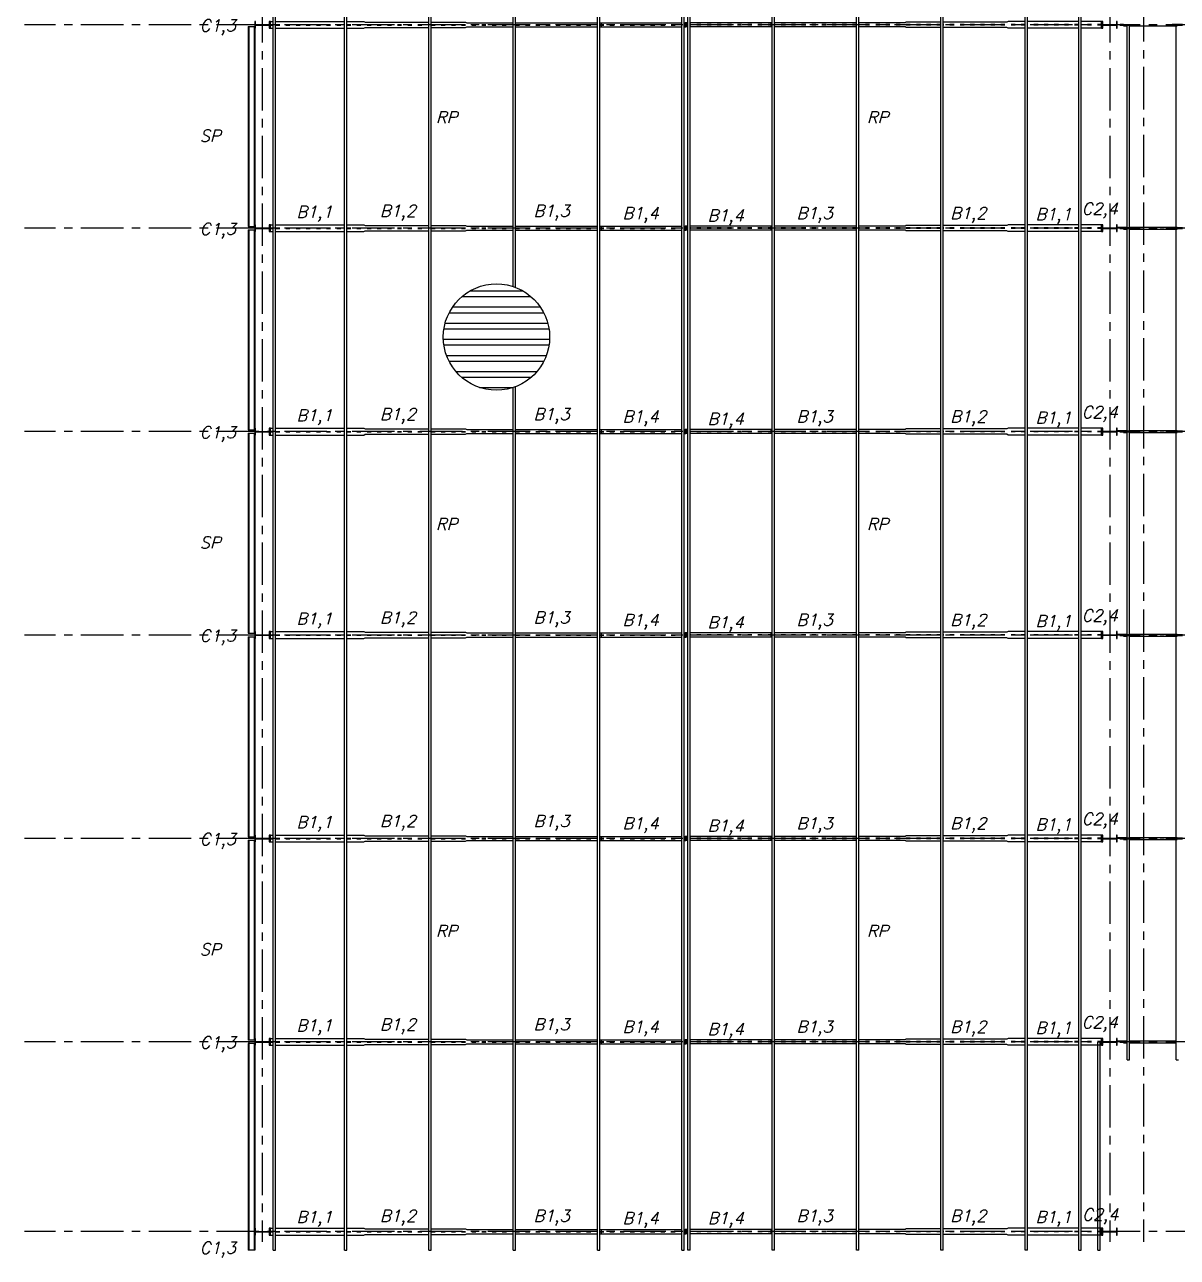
# Model space of a CAD drawing. Header units: inches. Extents: x -15 to 1885144, y -42615 to 866270.
# Drawn here: x 1628025 to 1662029, y 322057 to 358420 of the extents above; entities that cross this region are included whole.
import ezdxf

# ---------------------------------------------------------------- set-up
doc = ezdxf.new("R2010")
doc.units = ezdxf.units.IN
doc.header["$LTSCALE"] = 100
doc.header["$MEASUREMENT"] = 0
for name, pattern in [('CENTER', [2, 1.25, -0.25, 0.25, -0.25]), ('dash line', [30, 12, -18]), ('PHANTOM2', [1.25, 0.625, -0.125, 0.125, -0.125, 0.125, -0.125])]:
    doc.linetypes.add(name, pattern=pattern)
for name, color, linetype in [('axis', 8, 'PHANTOM2'), ('columns', 2, 'Continuous'), ('layout', 7, 'Continuous'), ('purlins', 4, 'Continuous'), ('text', 3, 'Continuous')]:
    doc.layers.add(name, color=color, linetype=linetype)
doc.styles.add('TEXT-3', font='ITALICT.shx', dxfattribs={"height": 350})
pattern_1 = [(315, (-84388.44606, 852140.54364), (0.088388347648, 0.088388347648), [])]
pattern_2 = [(315, (1563145.93208, 1174955.23889), (0.088388347648, 0.088388347648), [])]

# ---------------------------------------------------------------- blocks, each defined once
blk = doc.blocks.new('*U1090')
at = {"layer": 'columns', "ltscale": 0.01}
for p, q in [((-12720, 100), (-12720, -100)), ((-12700, 100), (-12720, 100)), ((-12700, -100), (-12700, 100)), ((-12700, 7.5), (-12300, 7.5)), ((-12500, -7.5), (-12500, 7.5)), ((-12300, 100), (-12300, -100)), ((-12280, 100), (-12300, 100)), ((-12280, -100), (-12280, 100)), ((12280, 100), (12280, -100)), ((12300, 100), (12280, 100)), ((12300, -100), (12300, 100)), ((12300, 7.5), (12700, 7.5)), ((12500, -7.5), (12500, 7.5)), ((12700, 100), (12700, -100)), ((12720, 100), (12700, 100)), ((12720, -100), (12720, 100)), ((-12720, -100), (-12700, -100)), ((-12700, -7.5), (-12300, -7.5)), ((-12300, -100), (-12280, -100)), ((12280, -100), (12300, -100)), ((12300, -7.5), (12700, -7.5)), ((12700, -100), (12720, -100))]:
    blk.add_line(p, q, dxfattribs=at)
blk = doc.blocks.new('*U1091')
at = {"layer": 'columns', "color": 0, "linetype": 'ByBlock', "lineweight": -2, "transparency": 16777216}
for p in [(0, -30000), (0, -36000), (0, -42000), (0, -48000), (0, -54000), (0, -60000)]:
    blk.add_blockref('*U1090', p, dxfattribs=at)
blk = doc.blocks.new('*U1115')
at = {"layer": 'layout', "ltscale": 0.01}
for p, q in [((150, 10), (-150, 10)), ((-150, 10), (-150, -10)), ((150, -10), (150, 10)), ((-150, -10), (150, -10))]:
    blk.add_line(p, q, dxfattribs=at)
blk = doc.blocks.new('*U1116')
at = {"layer": 'layout', "color": 0, "linetype": 'ByBlock', "lineweight": -2, "transparency": 16777216}
for p in [(0, 0), (2000, 0), (4000, 0), (6000, 0), (8000, 0), (10000, 0), (12000, 0), (14000, 0), (16000, 0), (18000, 0)]:
    blk.add_blockref('*U1115', p, dxfattribs=at)
blk = doc.blocks.new('*U1119')
at = {"layer": 'layout', "ltscale": 0.01}
for p, q in [((150, 10), (-150, 10)), ((-150, 10), (-150, -10)), ((150, -10), (150, 10)), ((-150, -10), (150, -10))]:
    blk.add_line(p, q, dxfattribs=at)
blk = doc.blocks.new('*U1120')
at = {"layer": 'layout', "color": 0, "linetype": 'ByBlock', "lineweight": -2, "transparency": 16777216}
for p in [(0, 0), (2000, 0), (4000, 0), (6000, 0), (8000, 0), (10000, 0), (12000, 0), (14000, 0), (16000, 0), (18000, 0)]:
    blk.add_blockref('*U1119', p, dxfattribs=at)
blk = doc.blocks.new('*U1123')
at = {"layer": 'layout', "ltscale": 0.01}
for p, q in [((150, 10), (-150, 10)), ((-150, 10), (-150, -10)), ((150, -10), (150, 10)), ((-150, -10), (150, -10))]:
    blk.add_line(p, q, dxfattribs=at)
blk = doc.blocks.new('*U1124')
at = {"layer": 'layout', "color": 0, "linetype": 'ByBlock', "lineweight": -2, "transparency": 16777216}
for p in [(0, 0), (2000, 0), (4000, 0), (6000, 0), (8000, 0), (10000, 0), (12000, 0), (14000, 0), (16000, 0), (18000, 0)]:
    blk.add_blockref('*U1123', p, dxfattribs=at)
blk = doc.blocks.new('*U1127')
at = {"layer": 'layout', "ltscale": 0.01}
for p, q in [((150, 10), (-150, 10)), ((-150, 10), (-150, -10)), ((150, -10), (150, 10)), ((-150, -10), (150, -10))]:
    blk.add_line(p, q, dxfattribs=at)
blk = doc.blocks.new('*U1128')
at = {"layer": 'layout', "color": 0, "linetype": 'ByBlock', "lineweight": -2, "transparency": 16777216}
for p in [(0, 0), (2000, 0), (4000, 0), (6000, 0), (8000, 0), (10000, 0), (12000, 0), (14000, 0), (16000, 0), (18000, 0)]:
    blk.add_blockref('*U1127', p, dxfattribs=at)
blk = doc.blocks.new('*U1131')
at = {"layer": 'layout', "ltscale": 0.01}
for p, q in [((150, 10), (-150, 10)), ((-150, 10), (-150, -10)), ((150, -10), (150, 10)), ((-150, -10), (150, -10))]:
    blk.add_line(p, q, dxfattribs=at)
blk = doc.blocks.new('*U1132')
at = {"layer": 'layout', "color": 0, "linetype": 'ByBlock', "lineweight": -2, "transparency": 16777216}
for p in [(0, 0), (2000, 0), (4000, 0), (6000, 0), (8000, 0), (10000, 0), (12000, 0), (14000, 0), (16000, 0), (18000, 0)]:
    blk.add_blockref('*U1131', p, dxfattribs=at)
blk = doc.blocks.new('*U1159')
at = {"layer": 'purlins', "ltscale": 0.01}
blk.add_line((-35, 0), (35, 0), dxfattribs=at)
blk = doc.blocks.new('*U1160')
at = {"layer": 'purlins', "color": 0, "linetype": 'ByBlock', "lineweight": -2, "transparency": 16777216}
for p in [(0, 0), (2000, 0), (4000, 0), (6000, 0), (8000, 0), (10000, 0), (12000, 0), (14000, 0), (16000, 0)]:
    blk.add_blockref('*U1159', p, dxfattribs=at)
blk = doc.blocks.new('*U1164')
at = {"layer": 'layout', "ltscale": 0.1}
h = blk.add_hatch(color=256, dxfattribs=at)
h.dxf.hatch_style = 1
h.paths.add_polyline_path([(-12280, 60), (-12280, 40), (-12260, 40), (-12260, 60)])
h.paths.add_polyline_path([(-12260, -60), (-12260, -40), (-12280, -40), (-12280, -60)])
h = blk.add_hatch(dxfattribs=at)
h.set_pattern_fill('ANSI31', color=256, angle=-90)
h.set_pattern_definition(pattern_1)
h.paths.add_polyline_path([(0, 45), (-20, 45), (-20, 25), (0, 25)])
h.paths.add_polyline_path([(0, -25), (-20, -25), (-20, -45), (0, -45)])
h = blk.add_hatch(dxfattribs=at)
h.set_pattern_fill('ANSI31', color=256, angle=-90)
h.set_pattern_definition(pattern_1)
h.paths.add_polyline_path([(0, 25), (20, 25), (20, 45), (0, 45)])
h.paths.add_polyline_path([(0, -45), (20, -45), (20, -25), (0, -25)])
h = blk.add_hatch(color=256, dxfattribs=at)
h.dxf.hatch_style = 1
h.paths.add_polyline_path([(12260, 60), (12260, 40), (12280, 40), (12280, 60)])
h.paths.add_polyline_path([(12280, -60), (12280, -40), (12260, -40), (12260, -60)])
for p, q in [((-12280, 100), (-12174, 100)), ((-12260, 100), (-12280, 100)), ((-12280, 100), (-12280, -100)), ((-12260, 60), (-12280, 60)), ((-12260, 40), (-12280, 40)), ((-12260, -100), (-12260, 100)), ((-12104, 100), (-10078, 100)), ((-10008, 100), (-9500, 100)), ((-9500, 100), (-9465, 80)), ((-9465, 80), (-7589, 80)), ((-7520, 80), (-6500, 80)), ((-6500, 80), (-6465, 60)), ((-6465, 60), (-5101, 60)), ((-5031, 60), (-2612, 60)), ((-2542, 60), (-124, 60)), ((-2500, 60), (-2500, -60)), ((-54, 60), (0, 60)), ((-20, 60), (-20, -60)), ((0, 60), (-20, 60)), ((-20, 45), (0, 45)), ((-20, 25), (0, 25)), ((0, 60), (0, -60)), ((54, 60), (0, 60)), ((0, -60), (0, 60)), ((0, 60), (20, 60)), ((0, -60), (0, 60)), ((20, 45), (0, 45)), ((20, 25), (0, 25)), ((20, 60), (20, -60)), ((2542, 60), (124, 60)), ((2500, 60), (2500, -60)), ((5031, 60), (2612, 60)), ((6465, 60), (5101, 60)), ((6500, 80), (6465, 60)), ((7518, 80), (6500, 80)), ((9465, 80), (7587, 80)), ((9500, 100), (9465, 80)), ((10008, 100), (9500, 100)), ((11585, 100), (10078, 100)), ((12280, 100), (11655, 100)), ((12260, -100), (12260, 100)), ((12260, 100), (12280, 100)), ((12260, 60), (12280, 60)), ((12260, 40), (12280, 40)), ((12280, 100), (12280, -100)), ((-12260, -40), (-12280, -40)), ((-12260, -60), (-12280, -60)), ((-12280, -100), (-12174, -100)), ((-12260, -100), (-12280, -100)), ((-12104, -100), (-10078, -100)), ((-10008, -100), (-9500, -100)), ((-9500, -100), (-9465, -80)), ((-9465, -80), (-7589, -80)), ((-7520, -80), (-6500, -80)), ((-6500, -80), (-6465, -60)), ((-6465, -60), (-5101, -60)), ((-5031, -60), (-2612, -60)), ((-2542, -60), (-124, -60)), ((-54, -60), (0, -60)), ((-20, -25), (0, -25)), ((-20, -45), (0, -45)), ((-20, -60), (0, -60)), ((20, -25), (0, -25)), ((20, -45), (0, -45)), ((54, -60), (0, -60)), ((20, -60), (0, -60)), ((2542, -60), (124, -60)), ((5031, -60), (2612, -60)), ((6465, -60), (5101, -60)), ((6500, -80), (6465, -60)), ((7518, -80), (6500, -80)), ((9465, -80), (7587, -80)), ((9500, -100), (9465, -80)), ((10008, -100), (9500, -100)), ((11585, -100), (10078, -100)), ((12280, -100), (11655, -100)), ((12260, -40), (12280, -40)), ((12260, -60), (12280, -60)), ((12260, -100), (12280, -100))]:
    blk.add_line(p, q, dxfattribs=at)
at = {"layer": 'layout', "linetype": 'dash line', "ltscale": 0.1}
for p, q in [((-12260, 7), (-12174, 7)), ((-12104, 7), (-10078, 7)), ((-10008, 7), (-7589, 7)), ((-7520, 7), (-5101, 7)), ((-5031, 7), (-2612, 7)), ((-2542, 7), (-124, 7)), ((-54, 7), (0, 7)), ((54, 7), (0, 7)), ((2542, 7), (124, 7)), ((5031, 7), (2612, 7)), ((7518, 7), (5101, 7)), ((10008, 7), (7587, 7)), ((11585, 7), (10078, 7)), ((12260, 7), (11655, 7)), ((-12260, -8), (-12174, -8)), ((-12104, -8), (-10078, -8)), ((-10008, -8), (-7589, -8)), ((-7520, -8), (-5101, -8)), ((-5031, -8), (-2612, -8)), ((-2542, -8), (-124, -8)), ((-54, -8), (0, -8)), ((54, -8), (0, -8)), ((2542, -8), (124, -8)), ((5031, -8), (2612, -8)), ((7518, -8), (5101, -8)), ((10008, -8), (7587, -8)), ((11585, -8), (10078, -8)), ((12260, -8), (11655, -8))]:
    blk.add_line(p, q, dxfattribs=at)
blk = doc.blocks.new('*U1165')
at = {"layer": 'layout', "color": 0, "linetype": 'ByBlock', "lineweight": -2, "transparency": 16777216}
for p in [(0, -30000), (0, -36000), (0, -42000), (0, -48000), (0, -54000), (0, -60000)]:
    blk.add_blockref('*U1164', p, dxfattribs=at)
blk = doc.blocks.new('*U1174')
at = {"layer": 'text', "linetype": 'Continuous', "style": 'TEXT-3'}
for s, p in [('C2,4', (12392, 156)), ('C1,3', (-13625, -440))]:
    blk.add_text(s, height=350, dxfattribs=at).set_placement(p)
blk = doc.blocks.new('*U1175')
at = {"layer": 'text', "color": 0, "linetype": 'ByBlock', "lineweight": -2, "transparency": 16777216}
for p in [(0, 30000), (0, 24000), (0, 18000), (0, 12000), (0, 6000), (0, 0)]:
    blk.add_blockref('*U1174', p, dxfattribs=at)
blk = doc.blocks.new('*U1176')
at = {"layer": 'text', "linetype": 'Continuous', "style": 'TEXT-3'}
for s, p in [('B1,1', (-5428, -140)), ('B1,2', (-2963, -109)), ('B1,3', (1570, -107)), ('B1,4', (4194, -177))]:
    blk.add_text(s, height=350, dxfattribs=at).set_placement(p)
blk = doc.blocks.new('*U1177')
at = {"layer": 'text', "color": 0, "linetype": 'ByBlock', "lineweight": -2, "transparency": 16777216}
for p in [(0, 24000), (0, 18000), (0, 12000), (0, 6000), (0, 0)]:
    blk.add_blockref('*U1176', p, dxfattribs=at)
blk = doc.blocks.new('*U1180')
at = {"layer": 'text', "linetype": 'Continuous', "style": 'TEXT-3'}
for s, p in [('B1,4', (-5428, -177)), ('B1,3', (-2803, -107)), ('B1,2', (1730, -109)), ('B1,1', (4244, -140))]:
    blk.add_text(s, height=350, dxfattribs=at).set_placement(p)
blk = doc.blocks.new('*U1181')
at = {"layer": 'text', "color": 0, "linetype": 'ByBlock', "lineweight": -2, "transparency": 16777216}
for p in [(0, 24000), (0, 18000), (0, 12000), (0, 6000), (0, 0)]:
    blk.add_blockref('*U1180', p, dxfattribs=at)
blk = doc.blocks.new('*U1182')
at = {"layer": 'text', "linetype": 'Continuous', "style": 'TEXT-3'}
for p in [(-25495, -175), (-12779, -175), (651, -175), (24728, -175)]:
    blk.add_text('RP', height=350, dxfattribs=at).set_placement(p)
blk = doc.blocks.new('*U1183')
at = {"layer": 'text', "color": 0, "linetype": 'ByBlock', "lineweight": -2, "transparency": 16777216}
for p in [(0, 24000), (0, 12000), (0, 0)]:
    blk.add_blockref('*U1182', p, dxfattribs=at)
blk = doc.blocks.new('*U1184')
at = {"layer": 'text', "linetype": 'Continuous', "style": 'TEXT-3'}
blk.add_text('SP', height=350, dxfattribs=at).set_placement((-392, -175))
blk = doc.blocks.new('*U1185')
at = {"layer": 'text', "color": 0, "linetype": 'ByBlock', "lineweight": -2, "transparency": 16777216}
for p in [(0, 24000), (0, 12000), (0, 0)]:
    blk.add_blockref('*U1184', p, dxfattribs=at)

msp = doc.modelspace()

# ---------------------------------------------------------------- hatches: boundary and pattern name
at = {"layer": 'layout', "ltscale": 0.01}
h = msp.add_hatch(color=256, dxfattribs=at)
h.dxf.hatch_style = 1
h.paths.add_polyline_path([(1660369.378, 358414.695), (1660353.378, 358414.695), (1660353.378, 358404.695), (1660369.378, 358404.695)])
h.paths.add_polyline_path([(1660369.378, 358424.695), (1660353.378, 358424.695), (1660353.378, 358414.695), (1660369.378, 358414.695)])
h.paths.add_polyline_path([(1660369.378, 358444.695), (1660353.378, 358444.695), (1660353.378, 358424.695), (1660369.378, 358424.695)])
h.paths.add_polyline_path([(1660419.378, 358444.695), (1660403.378, 358444.695), (1660403.378, 358424.695), (1660419.378, 358424.695)])
h.paths.add_polyline_path([(1660419.378, 358424.695), (1660403.378, 358424.695), (1660403.378, 358414.695), (1660419.378, 358414.695)])
h.paths.add_polyline_path([(1660419.378, 358414.695), (1660403.378, 358414.695), (1660403.378, 358404.695), (1660419.378, 358404.695)])
h = msp.add_hatch(color=256, dxfattribs=at)
h.dxf.hatch_style = 1
h.paths.add_polyline_path([(1660369.378, 352414.695), (1660353.378, 352414.695), (1660353.378, 352404.695), (1660369.378, 352404.695)])
h.paths.add_polyline_path([(1660369.378, 352424.695), (1660353.378, 352424.695), (1660353.378, 352414.695), (1660369.378, 352414.695)])
h.paths.add_polyline_path([(1660369.378, 352444.695), (1660353.378, 352444.695), (1660353.378, 352424.695), (1660369.378, 352424.695)])
h.paths.add_polyline_path([(1660419.378, 352444.695), (1660403.378, 352444.695), (1660403.378, 352424.695), (1660419.378, 352424.695)])
h.paths.add_polyline_path([(1660419.378, 352424.695), (1660403.378, 352424.695), (1660403.378, 352414.695), (1660419.378, 352414.695)])
h.paths.add_polyline_path([(1660419.378, 352414.695), (1660403.378, 352414.695), (1660403.378, 352404.695), (1660419.378, 352404.695)])
h = msp.add_hatch(dxfattribs=at)
h.set_pattern_fill('STEEL', color=256, scale=3802.420809, angle=135)
h.set_pattern_definition([(180, (1030106.53, 216530.53), (-4e-14, -475.3026), []), (180, (1029938.5, 216362.5), (-4e-14, -475.3026), [])])
h.paths.add_polyline_path([(1640373.804, 349203.635, 1), (1643511.929, 349203.635, 1)])
h = msp.add_hatch(color=256, dxfattribs=at)
h.dxf.hatch_style = 1
h.paths.add_polyline_path([(1660369.378, 346414.695), (1660353.378, 346414.695), (1660353.378, 346404.695), (1660369.378, 346404.695)])
h.paths.add_polyline_path([(1660369.378, 346424.695), (1660353.378, 346424.695), (1660353.378, 346414.695), (1660369.378, 346414.695)])
h.paths.add_polyline_path([(1660369.378, 346444.695), (1660353.378, 346444.695), (1660353.378, 346424.695), (1660369.378, 346424.695)])
h.paths.add_polyline_path([(1660419.378, 346444.695), (1660403.378, 346444.695), (1660403.378, 346424.695), (1660419.378, 346424.695)])
h.paths.add_polyline_path([(1660419.378, 346424.695), (1660403.378, 346424.695), (1660403.378, 346414.695), (1660419.378, 346414.695)])
h.paths.add_polyline_path([(1660419.378, 346414.695), (1660403.378, 346414.695), (1660403.378, 346404.695), (1660419.378, 346404.695)])
h = msp.add_hatch(color=256, dxfattribs=at)
h.dxf.hatch_style = 1
h.paths.add_polyline_path([(1660369.378, 340414.695), (1660353.378, 340414.695), (1660353.378, 340404.695), (1660369.378, 340404.695)])
h.paths.add_polyline_path([(1660369.378, 340424.695), (1660353.378, 340424.695), (1660353.378, 340414.695), (1660369.378, 340414.695)])
h.paths.add_polyline_path([(1660369.378, 340444.695), (1660353.378, 340444.695), (1660353.378, 340424.695), (1660369.378, 340424.695)])
h.paths.add_polyline_path([(1660419.378, 340444.695), (1660403.378, 340444.695), (1660403.378, 340424.695), (1660419.378, 340424.695)])
h.paths.add_polyline_path([(1660419.378, 340424.695), (1660403.378, 340424.695), (1660403.378, 340414.695), (1660419.378, 340414.695)])
h.paths.add_polyline_path([(1660419.378, 340414.695), (1660403.378, 340414.695), (1660403.378, 340404.695), (1660419.378, 340404.695)])
h = msp.add_hatch(color=256, dxfattribs=at)
h.dxf.hatch_style = 1
h.paths.add_polyline_path([(1660369.378, 334414.695), (1660353.378, 334414.695), (1660353.378, 334404.695), (1660369.378, 334404.695)])
h.paths.add_polyline_path([(1660369.378, 334424.695), (1660353.378, 334424.695), (1660353.378, 334414.695), (1660369.378, 334414.695)])
h.paths.add_polyline_path([(1660369.378, 334444.695), (1660353.378, 334444.695), (1660353.378, 334424.695), (1660369.378, 334424.695)])
h.paths.add_polyline_path([(1660419.378, 334444.695), (1660403.378, 334444.695), (1660403.378, 334424.695), (1660419.378, 334424.695)])
h.paths.add_polyline_path([(1660419.378, 334424.695), (1660403.378, 334424.695), (1660403.378, 334414.695), (1660419.378, 334414.695)])
h.paths.add_polyline_path([(1660419.378, 334414.695), (1660403.378, 334414.695), (1660403.378, 334404.695), (1660419.378, 334404.695)])
h = msp.add_hatch(color=256, dxfattribs=at)
h.dxf.hatch_style = 1
h.paths.add_polyline_path([(1660369.378, 328414.695), (1660353.378, 328414.695), (1660353.378, 328404.695), (1660369.378, 328404.695)])
h.paths.add_polyline_path([(1660369.378, 328424.695), (1660353.378, 328424.695), (1660353.378, 328414.695), (1660369.378, 328414.695)])
h.paths.add_polyline_path([(1660369.378, 328444.695), (1660353.378, 328444.695), (1660353.378, 328424.695), (1660369.378, 328424.695)])
h.paths.add_polyline_path([(1660419.378, 328444.695), (1660403.378, 328444.695), (1660403.378, 328424.695), (1660419.378, 328424.695)])
h.paths.add_polyline_path([(1660419.378, 328424.695), (1660403.378, 328424.695), (1660403.378, 328414.695), (1660419.378, 328414.695)])
h.paths.add_polyline_path([(1660419.378, 328414.695), (1660403.378, 328414.695), (1660403.378, 328404.695), (1660419.378, 328404.695)])
at = {"layer": 'layout', "ltscale": 0.1}
h = msp.add_hatch(color=256, dxfattribs=at)
h.dxf.hatch_style = 1
h.paths.add_polyline_path([(1635254.378, 322874.695), (1635254.378, 322854.695), (1635274.378, 322854.695), (1635274.378, 322874.695)])
h.paths.add_polyline_path([(1635274.378, 322754.695), (1635274.378, 322774.695), (1635254.378, 322774.695), (1635254.378, 322754.695)])
h = msp.add_hatch(dxfattribs=at)
h.set_pattern_fill('ANSI31', color=256, angle=-90)
h.set_pattern_definition(pattern_2)
h.paths.add_polyline_path([(1647534.378, 322859.695), (1647514.378, 322859.695), (1647514.378, 322839.695), (1647534.378, 322839.695)])
h.paths.add_polyline_path([(1647534.378, 322789.695), (1647514.378, 322789.695), (1647514.378, 322769.695), (1647534.378, 322769.695)])
h = msp.add_hatch(dxfattribs=at)
h.set_pattern_fill('ANSI31', color=256, angle=-90)
h.set_pattern_definition(pattern_2)
h.paths.add_polyline_path([(1647534.378, 322839.695), (1647554.378, 322839.695), (1647554.378, 322859.695), (1647534.378, 322859.695)])
h.paths.add_polyline_path([(1647534.378, 322769.695), (1647554.378, 322769.695), (1647554.378, 322789.695), (1647534.378, 322789.695)])
h = msp.add_hatch(color=256, dxfattribs=at)
h.dxf.hatch_style = 1
h.paths.add_polyline_path([(1659794.378, 322874.695), (1659794.378, 322854.695), (1659814.378, 322854.695), (1659814.378, 322874.695)])
h.paths.add_polyline_path([(1659814.378, 322754.695), (1659814.378, 322774.695), (1659794.378, 322774.695), (1659794.378, 322754.695)])

# ---------------------------------------------------------------- linework, layer by layer
at = {"layer": 'axis', "linetype": 'CENTER', "ltscale": 10}
for p, q in [((1661034.378, 401170.717), (1661034.378, 322514.695)), ((1635034.378, 399140.363), (1635034.378, 322514.695)), ((1660034.378, 399140.363), (1660034.378, 322514.695)), ((1734936.993, 358414.695), (1628025.176, 358414.695)), ((1734936.993, 358414.695), (1628025.176, 358414.695)), ((1734936.993, 358414.695), (1628025.176, 358414.695)), ((1734936.993, 358414.695), (1628025.176, 358414.695)), ((1734936.993, 352414.695), (1628025.176, 352414.695)), ((1734936.993, 352414.695), (1628025.176, 352414.695)), ((1734936.993, 352414.695), (1628025.176, 352414.695)), ((1734936.993, 352414.695), (1628025.176, 352414.695)), ((1734936.993, 346414.695), (1628025.176, 346414.695)), ((1734936.993, 346414.695), (1628025.176, 346414.695)), ((1734936.993, 346414.695), (1628025.176, 346414.695)), ((1734936.993, 346414.695), (1628025.176, 346414.695)), ((1734936.993, 340414.695), (1628025.176, 340414.695)), ((1734936.993, 340414.695), (1628025.176, 340414.695)), ((1734936.993, 340414.695), (1628025.176, 340414.695)), ((1734936.993, 340414.695), (1628025.176, 340414.695)), ((1734936.993, 334414.695), (1628025.176, 334414.695)), ((1734936.993, 334414.695), (1628025.176, 334414.695)), ((1734936.993, 334414.695), (1628025.176, 334414.695)), ((1734936.993, 334414.695), (1628025.176, 334414.695)), ((1734936.993, 328414.695), (1628025.176, 328414.695)), ((1734936.993, 328414.695), (1628025.176, 328414.695)), ((1734936.993, 328414.695), (1628025.176, 328414.695)), ((1734936.993, 328414.695), (1628025.176, 328414.695)), ((1734936.993, 322814.695), (1628025.176, 322814.695))]:
    msp.add_line(p, q, dxfattribs=at)
at = {"layer": 'columns', "ltscale": 0.01}
for p, q in [((1634814.378, 322914.695), (1634814.378, 322714.695)), ((1634834.378, 322914.695), (1634814.378, 322914.695)), ((1634834.378, 322714.695), (1634834.378, 322914.695)), ((1635234.378, 322914.695), (1635234.378, 322714.695)), ((1635254.378, 322914.695), (1635234.378, 322914.695)), ((1635254.378, 322714.695), (1635254.378, 322914.695)), ((1659814.378, 322914.695), (1659814.378, 322714.695)), ((1659834.378, 322914.695), (1659814.378, 322914.695)), ((1659834.378, 322714.695), (1659834.378, 322914.695)), ((1660234.378, 322914.695), (1660234.378, 322714.695)), ((1660254.378, 322914.695), (1660234.378, 322914.695)), ((1660254.378, 322714.695), (1660254.378, 322914.695)), ((1634814.378, 322714.695), (1634834.378, 322714.695)), ((1634834.378, 322822.195), (1635234.378, 322822.195)), ((1634834.378, 322807.195), (1635234.378, 322807.195)), ((1635034.378, 322807.195), (1635034.378, 322822.195)), ((1635234.378, 322714.695), (1635254.378, 322714.695)), ((1659814.378, 322714.695), (1659834.378, 322714.695)), ((1659834.378, 322822.195), (1660234.378, 322822.195)), ((1659834.378, 322807.195), (1660234.378, 322807.195)), ((1660034.378, 322807.195), (1660034.378, 322822.195)), ((1660234.378, 322714.695), (1660254.378, 322714.695))]:
    msp.add_line(p, q, dxfattribs=at)
at = {"layer": 'layout', "linetype": 'dash line', "ltscale": 0.01}
for p, q in [((1660335.378, 358424.695), (1660335.378, 358404.695)), ((1660335.378, 352424.695), (1660335.378, 352404.695)), ((1660335.378, 346424.695), (1660335.378, 346404.695)), ((1660335.378, 340424.695), (1660335.378, 340404.695)), ((1660335.378, 334424.695), (1660335.378, 334404.695)), ((1660335.378, 328424.695), (1660335.378, 328404.695))]:
    msp.add_line(p, q, dxfattribs=at)
at = {"layer": 'layout', "ltscale": 0.01}
for p, q in [((1660335.378, 358404.695), (1660504.378, 358404.695)), ((1660353.378, 358444.695), (1660353.378, 358404.695)), ((1660369.378, 358444.695), (1660369.378, 358404.695)), ((1660403.378, 358444.695), (1660403.378, 358404.695)), ((1660419.378, 358444.695), (1660419.378, 358404.695)), ((1660444.378, 358404.695), (1660444.378, 358384.695)), ((1660504.378, 358424.695), (1660504.378, 358404.695)), ((1662019.378, 358404.695), (1662019.378, 358384.695)), ((1660254.378, 352444.695), (1660435.378, 352444.695)), ((1660254.378, 352424.695), (1660435.378, 352424.695)), ((1660335.378, 352424.695), (1660504.378, 352424.695)), ((1660335.378, 352404.695), (1660504.378, 352404.695)), ((1660353.378, 352444.695), (1660353.378, 352404.695)), ((1660369.378, 352444.695), (1660369.378, 352404.695)), ((1660403.378, 352444.695), (1660403.378, 352404.695)), ((1660419.378, 352444.695), (1660419.378, 352404.695)), ((1660435.378, 352444.695), (1660435.378, 352424.695)), ((1660444.378, 352444.695), (1660444.378, 352424.695)), ((1660444.378, 352404.695), (1660444.378, 352384.695)), ((1660504.378, 352424.695), (1660504.378, 352404.695)), ((1662019.378, 352444.695), (1662019.378, 352424.695)), ((1662019.378, 352404.695), (1662019.378, 352384.695)), ((1660254.378, 346444.695), (1660435.378, 346444.695)), ((1660254.378, 346424.695), (1660435.378, 346424.695)), ((1660335.378, 346424.695), (1660504.378, 346424.695)), ((1660335.378, 346404.695), (1660504.378, 346404.695)), ((1660353.378, 346444.695), (1660353.378, 346404.695)), ((1660369.378, 346444.695), (1660369.378, 346404.695)), ((1660403.378, 346444.695), (1660403.378, 346404.695)), ((1660419.378, 346444.695), (1660419.378, 346404.695)), ((1660435.378, 346444.695), (1660435.378, 346424.695)), ((1660444.378, 346444.695), (1660444.378, 346424.695)), ((1660444.378, 346404.695), (1660444.378, 346384.695)), ((1660504.378, 346424.695), (1660504.378, 346404.695)), ((1662019.378, 346444.695), (1662019.378, 346424.695)), ((1662019.378, 346404.695), (1662019.378, 346384.695)), ((1660254.378, 340444.695), (1660435.378, 340444.695)), ((1660254.378, 340424.695), (1660435.378, 340424.695)), ((1660335.378, 340424.695), (1660504.378, 340424.695)), ((1660335.378, 340404.695), (1660504.378, 340404.695)), ((1660353.378, 340444.695), (1660353.378, 340404.695)), ((1660369.378, 340444.695), (1660369.378, 340404.695)), ((1660403.378, 340444.695), (1660403.378, 340404.695)), ((1660419.378, 340444.695), (1660419.378, 340404.695)), ((1660435.378, 340444.695), (1660435.378, 340424.695)), ((1660444.378, 340444.695), (1660444.378, 340424.695)), ((1660444.378, 340404.695), (1660444.378, 340384.695)), ((1660504.378, 340424.695), (1660504.378, 340404.695)), ((1662019.378, 340444.695), (1662019.378, 340424.695)), ((1662019.378, 340404.695), (1662019.378, 340384.695)), ((1660254.378, 334444.695), (1660435.378, 334444.695)), ((1660254.378, 334424.695), (1660435.378, 334424.695)), ((1660335.378, 334424.695), (1660504.378, 334424.695)), ((1660335.378, 334404.695), (1660504.378, 334404.695)), ((1660353.378, 334444.695), (1660353.378, 334404.695)), ((1660369.378, 334444.695), (1660369.378, 334404.695)), ((1660403.378, 334444.695), (1660403.378, 334404.695)), ((1660419.378, 334444.695), (1660419.378, 334404.695)), ((1660435.378, 334444.695), (1660435.378, 334424.695)), ((1660444.378, 334444.695), (1660444.378, 334424.695)), ((1660444.378, 334404.695), (1660444.378, 334384.695)), ((1660504.378, 334424.695), (1660504.378, 334404.695)), ((1662019.378, 334444.695), (1662019.378, 334424.695)), ((1662019.378, 334404.695), (1662019.378, 334384.695)), ((1660254.378, 328444.695), (1660435.378, 328444.695)), ((1660254.378, 328424.695), (1660435.378, 328424.695)), ((1660335.378, 328424.695), (1660504.378, 328424.695)), ((1660335.378, 328404.695), (1660504.378, 328404.695)), ((1660353.378, 328444.695), (1660353.378, 328404.695)), ((1660369.378, 328444.695), (1660369.378, 328404.695)), ((1660403.378, 328444.695), (1660403.378, 328404.695)), ((1660419.378, 328444.695), (1660419.378, 328404.695)), ((1660435.378, 328444.695), (1660435.378, 328424.695)), ((1660444.378, 328444.695), (1660444.378, 328384.695)), ((1660504.378, 328424.695), (1660504.378, 328404.695)), ((1661879.378, 328424.695), (1661879.378, 328404.695)), ((1661997.468, 328424.695), (1661879.378, 328424.695)), ((1661879.378, 328404.695), (1661997.468, 328404.695))]:
    msp.add_line(p, q, dxfattribs=at)
at = {"layer": 'layout', "linetype": 'dash line', "ltscale": 0.1}
for p, q in [((1660444.378, 358388.695), (1660551.25, 358388.695)), ((1660621.154, 358388.695), (1662019.378, 358388.695)), ((1660444.378, 352440.695), (1660551.25, 352440.695)), ((1660444.378, 352388.695), (1660551.25, 352388.695)), ((1660621.154, 352440.695), (1662019.378, 352440.695)), ((1660621.154, 352388.695), (1662019.378, 352388.695)), ((1660444.378, 346440.695), (1660551.25, 346440.695)), ((1660444.378, 346388.695), (1660551.25, 346388.695)), ((1660621.154, 346440.695), (1662019.378, 346440.695)), ((1660621.154, 346388.695), (1662019.378, 346388.695)), ((1660444.378, 340440.695), (1660551.25, 340440.695)), ((1660444.378, 340388.695), (1660551.25, 340388.695)), ((1660621.154, 340440.695), (1662019.378, 340440.695)), ((1660621.154, 340388.695), (1662019.378, 340388.695)), ((1660444.378, 334440.695), (1660551.25, 334440.695)), ((1660444.378, 334388.695), (1660551.25, 334388.695)), ((1660621.154, 334440.695), (1662019.378, 334440.695)), ((1660621.154, 334388.695), (1662019.378, 334388.695)), ((1660444.378, 328440.695), (1660551.25, 328440.695)), ((1660444.378, 328388.695), (1660551.25, 328388.695)), ((1660621.154, 328440.695), (1661997.468, 328440.695)), ((1660621.154, 328388.695), (1661997.468, 328388.695)), ((1635274.378, 322822.195), (1635360.213, 322822.195)), ((1635274.378, 322807.195), (1635360.213, 322807.195)), ((1635429.893, 322822.195), (1637456.618, 322822.195)), ((1635429.893, 322807.195), (1637456.618, 322807.195)), ((1637526.298, 322822.195), (1639945.177, 322822.195)), ((1637526.298, 322807.195), (1639945.177, 322807.195)), ((1640014.857, 322822.195), (1642433.736, 322822.195)), ((1640014.857, 322807.195), (1642433.736, 322807.195)), ((1642503.416, 322822.195), (1644922.295, 322822.195)), ((1642503.416, 322807.195), (1644922.295, 322807.195)), ((1644991.975, 322822.195), (1647410.854, 322822.195)), ((1644991.975, 322807.195), (1647410.854, 322807.195)), ((1647480.534, 322822.195), (1647534.378, 322822.195)), ((1647480.534, 322807.195), (1647534.378, 322807.195)), ((1647588.289, 322822.195), (1647534.378, 322822.195)), ((1647588.289, 322807.195), (1647534.378, 322807.195)), ((1650076.848, 322822.195), (1647657.969, 322822.195)), ((1650076.848, 322807.195), (1647657.969, 322807.195)), ((1652565.407, 322822.195), (1650146.528, 322822.195)), ((1652565.407, 322807.195), (1650146.528, 322807.195)), ((1655051.976, 322822.195), (1652635.087, 322822.195)), ((1655051.976, 322807.195), (1652635.087, 322807.195)), ((1657542.459, 322822.195), (1655121.655, 322822.195)), ((1657542.459, 322807.195), (1655121.655, 322807.195)), ((1659119.489, 322822.195), (1657612.138, 322822.195)), ((1659119.489, 322807.195), (1657612.138, 322807.195)), ((1659794.378, 322822.195), (1659189.169, 322822.195)), ((1659794.378, 322807.195), (1659189.169, 322807.195))]:
    msp.add_line(p, q, dxfattribs=at)
at = {"layer": 'layout'}
for p, q in [((1660444.378, 358384.695), (1660551.25, 358384.695)), ((1660621.154, 358384.695), (1662019.378, 358384.695)), ((1660444.378, 352444.695), (1660551.25, 352444.695)), ((1660444.378, 352384.695), (1660551.25, 352384.695)), ((1660621.154, 352444.695), (1662019.378, 352444.695)), ((1660621.154, 352384.695), (1662019.378, 352384.695)), ((1660444.378, 346444.695), (1660551.25, 346444.695)), ((1660444.378, 346384.695), (1660551.25, 346384.695)), ((1660621.154, 346444.695), (1662019.378, 346444.695)), ((1660621.154, 346384.695), (1662019.378, 346384.695)), ((1660444.378, 340444.695), (1660551.25, 340444.695)), ((1660444.378, 340384.695), (1660551.25, 340384.695)), ((1660621.154, 340444.695), (1662019.378, 340444.695)), ((1660621.154, 340384.695), (1662019.378, 340384.695)), ((1660444.378, 334444.695), (1660551.25, 334444.695)), ((1660444.378, 334384.695), (1660551.25, 334384.695)), ((1660621.154, 334444.695), (1662019.378, 334444.695)), ((1660621.154, 334384.695), (1662019.378, 334384.695)), ((1660444.378, 328444.695), (1660551.25, 328444.695)), ((1660444.378, 328384.695), (1660551.25, 328384.695)), ((1660621.154, 328444.695), (1661997.468, 328444.695)), ((1660621.154, 328384.695), (1661997.468, 328384.695))]:
    msp.add_line(p, q, dxfattribs=at)
at = {"layer": 'layout', "ltscale": 0.1}
for p, q in [((1635254.378, 322914.695), (1635360.213, 322914.695)), ((1635274.378, 322914.695), (1635254.378, 322914.695)), ((1635254.378, 322914.695), (1635254.378, 322714.695)), ((1635274.378, 322714.695), (1635274.378, 322914.695)), ((1635429.893, 322914.695), (1637456.618, 322914.695)), ((1637526.298, 322914.695), (1638034.378, 322914.695)), ((1638034.378, 322914.695), (1638069.019, 322894.695)), ((1657034.378, 322914.695), (1656999.737, 322894.695)), ((1657542.459, 322914.695), (1657034.378, 322914.695)), ((1659119.489, 322914.695), (1657612.138, 322914.695)), ((1659814.378, 322914.695), (1659189.169, 322914.695)), ((1659794.378, 322714.695), (1659794.378, 322914.695)), ((1659794.378, 322914.695), (1659814.378, 322914.695)), ((1659814.378, 322914.695), (1659814.378, 322714.695)), ((1635274.378, 322874.695), (1635254.378, 322874.695)), ((1635274.378, 322854.695), (1635254.378, 322854.695)), ((1635274.378, 322774.695), (1635254.378, 322774.695)), ((1635274.378, 322754.695), (1635254.378, 322754.695)), ((1635254.378, 322714.695), (1635360.213, 322714.695)), ((1635274.378, 322714.695), (1635254.378, 322714.695)), ((1635429.893, 322714.695), (1637456.618, 322714.695)), ((1637526.298, 322714.695), (1638034.378, 322714.695)), ((1638034.378, 322714.695), (1638069.019, 322734.695)), ((1638069.019, 322894.695), (1639945.177, 322894.695)), ((1638069.019, 322734.695), (1639945.177, 322734.695)), ((1640014.857, 322894.695), (1641034.378, 322894.695)), ((1640014.857, 322734.695), (1641034.378, 322734.695)), ((1641034.378, 322894.695), (1641069.019, 322874.695)), ((1641034.378, 322734.695), (1641069.019, 322754.695)), ((1641069.019, 322874.695), (1642433.736, 322874.695)), ((1641069.019, 322754.695), (1642433.736, 322754.695)), ((1642503.416, 322874.695), (1644922.295, 322874.695)), ((1642503.416, 322754.695), (1644922.295, 322754.695)), ((1644991.975, 322874.695), (1647410.854, 322874.695)), ((1644991.975, 322754.695), (1647410.854, 322754.695)), ((1645034.378, 322874.695), (1645034.378, 322754.695)), ((1647480.534, 322874.695), (1647534.378, 322874.695)), ((1647480.534, 322754.695), (1647534.378, 322754.695)), ((1647514.378, 322874.695), (1647514.378, 322754.695)), ((1647534.378, 322874.695), (1647514.378, 322874.695)), ((1647514.378, 322859.695), (1647534.378, 322859.695)), ((1647514.378, 322839.695), (1647534.378, 322839.695)), ((1647514.378, 322789.695), (1647534.378, 322789.695)), ((1647514.378, 322769.695), (1647534.378, 322769.695)), ((1647514.378, 322754.695), (1647534.378, 322754.695)), ((1647534.378, 322874.695), (1647534.378, 322754.695)), ((1647588.289, 322874.695), (1647534.378, 322874.695)), ((1647534.378, 322754.695), (1647534.378, 322874.695)), ((1647534.378, 322874.695), (1647554.378, 322874.695)), ((1647534.378, 322754.695), (1647534.378, 322874.695)), ((1647554.378, 322859.695), (1647534.378, 322859.695)), ((1647554.378, 322839.695), (1647534.378, 322839.695)), ((1647554.378, 322789.695), (1647534.378, 322789.695)), ((1647554.378, 322769.695), (1647534.378, 322769.695)), ((1647588.289, 322754.695), (1647534.378, 322754.695)), ((1647554.378, 322754.695), (1647534.378, 322754.695)), ((1647554.378, 322874.695), (1647554.378, 322754.695)), ((1650076.848, 322874.695), (1647657.969, 322874.695)), ((1650076.848, 322754.695), (1647657.969, 322754.695)), ((1650034.378, 322874.695), (1650034.378, 322754.695)), ((1652565.407, 322874.695), (1650146.528, 322874.695)), ((1652565.407, 322754.695), (1650146.528, 322754.695)), ((1653999.737, 322874.695), (1652635.087, 322874.695)), ((1653999.737, 322754.695), (1652635.087, 322754.695)), ((1654034.378, 322894.695), (1653999.737, 322874.695)), ((1654034.378, 322734.695), (1653999.737, 322754.695)), ((1655051.976, 322894.695), (1654034.378, 322894.695)), ((1655051.976, 322734.695), (1654034.378, 322734.695)), ((1656999.737, 322894.695), (1655121.655, 322894.695)), ((1656999.737, 322734.695), (1655121.655, 322734.695)), ((1657034.378, 322714.695), (1656999.737, 322734.695)), ((1657542.459, 322714.695), (1657034.378, 322714.695)), ((1659119.489, 322714.695), (1657612.138, 322714.695)), ((1659814.378, 322714.695), (1659189.169, 322714.695)), ((1659794.378, 322874.695), (1659814.378, 322874.695)), ((1659794.378, 322854.695), (1659814.378, 322854.695)), ((1659794.378, 322774.695), (1659814.378, 322774.695)), ((1659794.378, 322754.695), (1659814.378, 322754.695)), ((1659794.378, 322714.695), (1659814.378, 322714.695))]:
    msp.add_line(p, q, dxfattribs=at)
at = {"layer": 'layout', "ltscale": 0.01}
msp.add_circle((1641942.867, 349203.635), 1569.062, dxfattribs=at)
at = {"layer": 'purlins', "ltscale": 0.01}
for p, q in [((1635360.213, 358314.695), (1635360.213, 364314.695)), ((1635429.893, 358314.695), (1635429.893, 364314.695)), ((1637456.618, 358314.695), (1637456.618, 364314.695)), ((1637526.298, 358314.695), (1637526.298, 364314.695)), ((1639945.177, 358334.695), (1639945.177, 364334.695)), ((1640014.857, 358334.695), (1640014.857, 364334.695)), ((1642433.736, 358354.695), (1642433.736, 364354.695)), ((1642503.416, 358354.695), (1642503.416, 364354.695)), ((1644922.295, 358354.695), (1644922.295, 364354.695)), ((1644991.975, 358354.695), (1644991.975, 364354.695)), ((1647410.854, 358354.695), (1647410.854, 364354.695)), ((1647480.534, 358354.695), (1647480.534, 364354.695)), ((1647588.289, 358354.695), (1647588.289, 364354.695)), ((1647657.969, 358354.695), (1647657.969, 364354.695)), ((1650076.848, 358354.695), (1650076.848, 364354.695)), ((1650146.528, 358354.695), (1650146.528, 364354.695)), ((1652565.407, 358354.695), (1652565.407, 364354.695)), ((1652635.087, 358354.695), (1652635.087, 364354.695)), ((1655051.976, 358334.695), (1655051.976, 364334.695)), ((1655121.655, 358334.695), (1655121.655, 364334.695)), ((1657542.459, 358314.695), (1657542.459, 364314.695)), ((1657612.138, 358314.695), (1657612.138, 364314.695)), ((1659119.489, 358314.695), (1659119.489, 364314.695)), ((1659189.169, 358314.695), (1659189.169, 364314.695)), ((1634614.378, 358364.695), (1634614.378, 352464.695)), ((1634614.378, 358364.695), (1634814.378, 358364.695)), ((1634634.378, 358364.695), (1634634.378, 352464.695)), ((1634794.378, 358364.695), (1634794.378, 352464.695)), ((1634814.378, 358364.695), (1634814.378, 352464.695)), ((1635360.213, 352314.695), (1635360.213, 358314.695)), ((1635429.893, 352314.695), (1635429.893, 358314.695)), ((1637456.618, 352314.695), (1637456.618, 358314.695)), ((1637526.298, 352314.695), (1637526.298, 358314.695)), ((1639945.177, 352334.695), (1639945.177, 358334.695)), ((1640014.857, 352334.695), (1640014.857, 358334.695)), ((1642433.736, 352354.695), (1642433.736, 358354.695)), ((1642503.416, 352354.695), (1642503.416, 358354.695)), ((1644922.295, 352354.695), (1644922.295, 358354.695)), ((1644991.975, 352354.695), (1644991.975, 358354.695)), ((1647410.854, 352354.695), (1647410.854, 358354.695)), ((1647480.534, 352354.695), (1647480.534, 358354.695)), ((1647588.289, 352354.695), (1647588.289, 358354.695)), ((1647657.969, 352354.695), (1647657.969, 358354.695)), ((1650076.848, 352354.695), (1650076.848, 358354.695)), ((1650146.528, 352354.695), (1650146.528, 358354.695)), ((1652565.407, 352354.695), (1652565.407, 358354.695)), ((1652635.087, 352354.695), (1652635.087, 358354.695)), ((1655051.976, 352334.695), (1655051.976, 358334.695)), ((1655121.655, 352334.695), (1655121.655, 358334.695)), ((1657542.459, 352314.695), (1657542.459, 358314.695)), ((1657612.138, 352314.695), (1657612.138, 358314.695)), ((1659119.489, 352314.695), (1659119.489, 358314.695)), ((1659189.169, 352314.695), (1659189.169, 358314.695)), ((1660551.25, 352444.695), (1660551.25, 358404.695)), ((1660551.25, 358404.695), (1660621.154, 358404.695)), ((1660621.154, 352444.695), (1660621.154, 358404.695)), ((1661997.468, 352444.695), (1661997.468, 358404.695)), ((1634614.378, 352464.695), (1634814.378, 352464.695)), ((1634614.378, 352364.695), (1634614.378, 346464.695)), ((1634614.378, 352364.695), (1634814.378, 352364.695)), ((1634634.378, 352364.695), (1634634.378, 346464.695)), ((1634794.378, 352364.695), (1634794.378, 346464.695)), ((1634814.378, 352364.695), (1634814.378, 346464.695)), ((1660551.25, 352424.695), (1660551.25, 352444.695)), ((1660621.154, 352424.695), (1660551.25, 352424.695)), ((1660551.25, 346444.695), (1660551.25, 352404.695)), ((1660551.25, 352404.695), (1660621.154, 352404.695)), ((1660621.154, 352424.695), (1660621.154, 352444.695)), ((1660621.154, 346444.695), (1660621.154, 352404.695)), ((1661997.468, 352424.695), (1661997.468, 352444.695)), ((1661997.468, 346444.695), (1661997.468, 352404.695)), ((1635360.213, 346314.695), (1635360.213, 352314.695)), ((1635429.893, 346314.695), (1635429.893, 352314.695)), ((1637456.618, 346314.695), (1637456.618, 352314.695)), ((1637526.298, 346314.695), (1637526.298, 352314.695)), ((1639945.177, 346334.695), (1639945.177, 352334.695)), ((1640014.857, 346334.695), (1640014.857, 352334.695)), ((1642433.736, 350693.938), (1642433.736, 352354.695)), ((1642503.416, 350669.152), (1642503.416, 352354.695)), ((1644922.295, 346354.695), (1644922.295, 352354.695)), ((1644991.975, 346354.695), (1644991.975, 352354.695)), ((1647410.854, 346354.695), (1647410.854, 352354.695)), ((1647480.534, 346354.695), (1647480.534, 352354.695)), ((1647588.289, 346354.695), (1647588.289, 352354.695)), ((1647657.969, 346354.695), (1647657.969, 352354.695)), ((1650076.848, 346354.695), (1650076.848, 352354.695)), ((1650146.528, 346354.695), (1650146.528, 352354.695)), ((1652565.407, 346354.695), (1652565.407, 352354.695)), ((1652635.087, 346354.695), (1652635.087, 352354.695)), ((1655051.976, 346334.695), (1655051.976, 352334.695)), ((1655121.655, 346334.695), (1655121.655, 352334.695)), ((1657542.459, 346314.695), (1657542.459, 352314.695)), ((1657612.138, 346314.695), (1657612.138, 352314.695)), ((1659119.489, 346314.695), (1659119.489, 352314.695)), ((1659189.169, 346314.695), (1659189.169, 352314.695)), ((1642433.736, 346354.695), (1642433.736, 347713.332)), ((1642503.416, 346354.695), (1642503.416, 347738.118)), ((1634614.378, 346464.695), (1634814.378, 346464.695)), ((1634614.378, 346364.695), (1634614.378, 340464.695)), ((1634614.378, 346364.695), (1634814.378, 346364.695)), ((1634634.378, 346364.695), (1634634.378, 340464.695)), ((1634794.378, 346364.695), (1634794.378, 340464.695)), ((1634814.378, 346364.695), (1634814.378, 340464.695)), ((1635360.213, 340314.695), (1635360.213, 346314.695)), ((1635429.893, 340314.695), (1635429.893, 346314.695)), ((1637456.618, 340314.695), (1637456.618, 346314.695)), ((1637526.298, 340314.695), (1637526.298, 346314.695)), ((1639945.177, 340334.695), (1639945.177, 346334.695)), ((1640014.857, 340334.695), (1640014.857, 346334.695)), ((1642433.736, 340354.695), (1642433.736, 346354.695)), ((1642503.416, 340354.695), (1642503.416, 346354.695)), ((1644922.295, 340354.695), (1644922.295, 346354.695)), ((1644991.975, 340354.695), (1644991.975, 346354.695)), ((1647410.854, 340354.695), (1647410.854, 346354.695)), ((1647480.534, 340354.695), (1647480.534, 346354.695)), ((1647588.289, 340354.695), (1647588.289, 346354.695)), ((1647657.969, 340354.695), (1647657.969, 346354.695)), ((1650076.848, 340354.695), (1650076.848, 346354.695)), ((1650146.528, 340354.695), (1650146.528, 346354.695)), ((1652565.407, 340354.695), (1652565.407, 346354.695)), ((1652635.087, 340354.695), (1652635.087, 346354.695)), ((1655051.976, 340334.695), (1655051.976, 346334.695)), ((1655121.655, 340334.695), (1655121.655, 346334.695)), ((1657542.459, 340314.695), (1657542.459, 346314.695)), ((1657612.138, 340314.695), (1657612.138, 346314.695)), ((1659119.489, 340314.695), (1659119.489, 346314.695)), ((1659189.169, 340314.695), (1659189.169, 346314.695)), ((1660551.25, 346424.695), (1660551.25, 346444.695)), ((1660621.154, 346424.695), (1660551.25, 346424.695)), ((1660551.25, 340444.695), (1660551.25, 346404.695)), ((1660551.25, 346404.695), (1660621.154, 346404.695)), ((1660621.154, 346424.695), (1660621.154, 346444.695)), ((1660621.154, 340444.695), (1660621.154, 346404.695)), ((1661997.468, 346424.695), (1661997.468, 346444.695)), ((1661997.468, 340444.695), (1661997.468, 346404.695)), ((1634614.378, 340464.695), (1634814.378, 340464.695)), ((1634614.378, 340364.695), (1634614.378, 334464.695)), ((1634614.378, 340364.695), (1634814.378, 340364.695)), ((1634634.378, 340364.695), (1634634.378, 334464.695)), ((1634794.378, 340364.695), (1634794.378, 334464.695)), ((1634814.378, 340364.695), (1634814.378, 334464.695)), ((1660551.25, 340424.695), (1660551.25, 340444.695)), ((1660621.154, 340424.695), (1660551.25, 340424.695)), ((1660551.25, 334444.695), (1660551.25, 340404.695)), ((1660551.25, 340404.695), (1660621.154, 340404.695)), ((1660621.154, 340424.695), (1660621.154, 340444.695)), ((1660621.154, 334444.695), (1660621.154, 340404.695)), ((1661997.468, 340424.695), (1661997.468, 340444.695)), ((1661997.468, 334444.695), (1661997.468, 340404.695)), ((1635360.213, 334314.695), (1635360.213, 340314.695)), ((1635429.893, 334314.695), (1635429.893, 340314.695)), ((1637456.618, 334314.695), (1637456.618, 340314.695)), ((1637526.298, 334314.695), (1637526.298, 340314.695)), ((1639945.177, 334334.695), (1639945.177, 340334.695)), ((1640014.857, 334334.695), (1640014.857, 340334.695)), ((1642433.736, 334354.695), (1642433.736, 340354.695)), ((1642503.416, 334354.695), (1642503.416, 340354.695)), ((1644922.295, 334354.695), (1644922.295, 340354.695)), ((1644991.975, 334354.695), (1644991.975, 340354.695)), ((1647410.854, 334354.695), (1647410.854, 340354.695)), ((1647480.534, 334354.695), (1647480.534, 340354.695)), ((1647588.289, 334354.695), (1647588.289, 340354.695)), ((1647657.969, 334354.695), (1647657.969, 340354.695)), ((1650076.848, 334354.695), (1650076.848, 340354.695)), ((1650146.528, 334354.695), (1650146.528, 340354.695)), ((1652565.407, 334354.695), (1652565.407, 340354.695)), ((1652635.087, 334354.695), (1652635.087, 340354.695)), ((1655051.976, 334334.695), (1655051.976, 340334.695)), ((1655121.655, 334334.695), (1655121.655, 340334.695)), ((1657542.459, 334314.695), (1657542.459, 340314.695)), ((1657612.138, 334314.695), (1657612.138, 340314.695)), ((1659119.489, 334314.695), (1659119.489, 340314.695)), ((1659189.169, 334314.695), (1659189.169, 340314.695)), ((1634614.378, 334464.695), (1634814.378, 334464.695)), ((1634614.378, 334364.695), (1634614.378, 328464.695)), ((1634614.378, 334364.695), (1634814.378, 334364.695)), ((1634634.378, 334364.695), (1634634.378, 328464.695)), ((1634794.378, 334364.695), (1634794.378, 328464.695)), ((1634814.378, 334364.695), (1634814.378, 328464.695)), ((1635360.213, 328314.695), (1635360.213, 334314.695)), ((1635429.893, 328314.695), (1635429.893, 334314.695)), ((1637456.618, 328314.695), (1637456.618, 334314.695)), ((1637526.298, 328314.695), (1637526.298, 334314.695)), ((1639945.177, 328334.695), (1639945.177, 334334.695)), ((1640014.857, 328334.695), (1640014.857, 334334.695)), ((1642433.736, 334407.195), (1642433.736, 334474.695)), ((1642433.736, 328354.695), (1642433.736, 334354.695)), ((1642503.416, 334407.195), (1642503.416, 334474.695)), ((1642503.416, 328354.695), (1642503.416, 334354.695)), ((1644922.295, 328354.695), (1644922.295, 334354.695)), ((1644991.975, 328354.695), (1644991.975, 334354.695)), ((1647410.854, 328354.695), (1647410.854, 334354.695)), ((1647480.534, 328354.695), (1647480.534, 334354.695)), ((1647588.289, 328354.695), (1647588.289, 334354.695)), ((1647657.969, 328354.695), (1647657.969, 334354.695)), ((1650076.848, 328354.695), (1650076.848, 334354.695)), ((1650146.528, 328354.695), (1650146.528, 334354.695)), ((1652565.407, 328354.695), (1652565.407, 334354.695)), ((1652635.087, 328354.695), (1652635.087, 334354.695)), ((1655051.976, 328334.695), (1655051.976, 334334.695)), ((1655121.655, 328334.695), (1655121.655, 334334.695)), ((1657542.459, 328314.695), (1657542.459, 334314.695)), ((1657612.138, 328314.695), (1657612.138, 334314.695)), ((1659119.489, 328314.695), (1659119.489, 334314.695)), ((1659189.169, 328314.695), (1659189.169, 334314.695)), ((1660551.25, 334424.695), (1660551.25, 334444.695)), ((1660621.154, 334424.695), (1660551.25, 334424.695)), ((1660551.25, 327884.695), (1660551.25, 334404.695)), ((1660551.25, 334404.695), (1660621.154, 334404.695)), ((1660621.154, 334424.695), (1660621.154, 334444.695)), ((1660621.154, 327884.695), (1660621.154, 334404.695)), ((1661997.468, 334424.695), (1661997.468, 334444.695)), ((1661997.468, 327884.695), (1661997.468, 334404.695)), ((1639945.177, 322269.695), (1639945.177, 328734.695)), ((1640014.857, 322269.695), (1640014.857, 328734.695)), ((1642433.736, 322754.695), (1642433.736, 328754.695)), ((1642503.416, 322754.695), (1642503.416, 328754.695)), ((1644922.295, 322754.695), (1644922.295, 328754.695)), ((1644991.975, 322754.695), (1644991.975, 328754.695)), ((1647410.854, 322269.695), (1647410.854, 328754.695)), ((1647480.534, 322269.695), (1647480.534, 328754.695)), ((1647588.289, 322269.695), (1647588.289, 328754.695)), ((1647657.969, 322754.695), (1647657.969, 328754.695)), ((1650076.848, 322269.695), (1650076.848, 328754.695)), ((1650146.528, 322754.695), (1650146.528, 328754.695)), ((1652565.407, 322269.695), (1652565.407, 328754.695)), ((1652635.087, 322754.695), (1652635.087, 328754.695)), ((1655051.976, 322734.695), (1655051.976, 328734.695)), ((1655121.655, 322269.695), (1655121.655, 328734.695)), ((1634814.378, 328464.695), (1634614.378, 328464.695)), ((1634614.378, 328364.695), (1634614.378, 322269.695)), ((1634814.378, 328364.695), (1634614.378, 328364.695)), ((1634634.378, 328414.695), (1634634.378, 322269.695)), ((1634794.378, 328364.695), (1634794.378, 322269.695)), ((1634814.378, 328364.695), (1634814.378, 322269.695)), ((1635360.213, 322269.695), (1635360.213, 328714.695)), ((1635429.893, 322269.695), (1635429.893, 328714.695)), ((1637456.618, 322269.695), (1637456.618, 328714.695)), ((1637526.298, 322269.695), (1637526.298, 328714.695)), ((1657542.459, 322269.695), (1657542.459, 328714.695)), ((1657612.138, 322269.695), (1657612.138, 328714.695)), ((1659119.489, 322269.695), (1659119.489, 328714.695)), ((1659189.169, 322269.695), (1659189.169, 328714.695)), ((1659681.39, 322269.695), (1659681.39, 328407.195)), ((1659751.069, 328407.195), (1659681.39, 328407.195)), ((1659751.069, 322269.695), (1659751.069, 328407.195)), ((1635360.213, 322569.695), (1635360.213, 328314.695)), ((1635429.893, 322569.695), (1635429.893, 328314.695)), ((1637456.618, 322569.695), (1637456.618, 328314.695)), ((1637526.298, 322569.695), (1637526.298, 328314.695)), ((1639945.177, 322569.695), (1639945.177, 328334.695)), ((1640014.857, 322569.695), (1640014.857, 328334.695)), ((1647410.854, 322269.695), (1647410.854, 328354.695)), ((1647480.534, 322269.695), (1647480.534, 328354.695)), ((1647588.289, 322269.695), (1647588.289, 328354.695)), ((1647657.969, 322269.695), (1647657.969, 328354.695)), ((1650076.848, 322269.695), (1650076.848, 328354.695)), ((1650146.528, 322269.695), (1650146.528, 328354.695)), ((1652565.407, 322569.695), (1652565.407, 328354.695)), ((1652635.087, 322269.695), (1652635.087, 328354.695)), ((1655051.976, 322269.695), (1655051.976, 328334.695)), ((1655121.655, 322569.695), (1655121.655, 328334.695)), ((1657542.459, 322569.695), (1657542.459, 328314.695)), ((1657612.138, 322569.695), (1657612.138, 328314.695)), ((1660551.25, 327884.695), (1660621.154, 327884.695)), ((1659119.489, 322569.695), (1659119.489, 323527.291)), ((1659189.169, 322569.695), (1659189.169, 322973.877)), ((1642433.736, 322269.695), (1642433.736, 322874.695)), ((1642503.416, 322269.695), (1642503.416, 322874.695)), ((1644922.295, 322269.695), (1644922.295, 322874.695)), ((1644991.975, 322269.695), (1644991.975, 322874.695)), ((1634814.378, 322269.695), (1634614.378, 322269.695)), ((1635360.213, 322269.695), (1635429.893, 322269.695)), ((1637456.618, 322269.695), (1637526.298, 322269.695)), ((1639945.177, 322269.695), (1640014.857, 322269.695)), ((1642433.736, 322269.695), (1642503.416, 322269.695)), ((1644922.295, 322269.695), (1644991.975, 322269.695)), ((1647410.854, 322269.695), (1647480.534, 322269.695)), ((1647657.902, 322269.695), (1647588.223, 322269.695)), ((1650146.528, 322269.695), (1650076.848, 322269.695)), ((1652635.02, 322269.695), (1652565.341, 322269.695)), ((1652635.087, 322269.695), (1652565.407, 322269.695)), ((1655121.655, 322269.695), (1655051.976, 322269.695)), ((1655123.579, 322269.695), (1655053.9, 322269.695)), ((1657612.138, 322269.695), (1657542.459, 322269.695)), ((1659119.489, 322269.695), (1659189.169, 322269.695)), ((1659681.39, 322269.695), (1659751.069, 322269.695))]:
    msp.add_line(p, q, dxfattribs=at)

# ---------------------------------------------------------------- block references
at = {"layer": 'columns'}
msp.add_blockref('*U1091', (1647534.378, 388414.695), dxfattribs=at)
at = {"layer": 'layout'}
for name, p in [('*U1165', (1647534.378, 388414.695)), ('*U1132', (1662029.378, 358414.695)), ('*U1128', (1662029.378, 352414.695)), ('*U1124', (1662029.378, 346414.695)), ('*U1120', (1662029.378, 340414.695)), ('*U1116', (1662029.378, 334414.695))]:
    msp.add_blockref(name, p, dxfattribs=at)
at = {"layer": 'purlins'}
msp.add_blockref('*U1160', (1662032.406, 327884.695), dxfattribs=at)
at = {"layer": 'text'}
for name, p in [('*U1175', (1646816.206, 328658.625)), ('*U1177', (1641468.236, 328860.861)), ('*U1181', (1653600.521, 328791.833)), ('*U1183', (1665651.315, 331684.429)), ('*U1185', (1633582.509, 331140.434))]:
    msp.add_blockref(name, p, dxfattribs=at)

# ---------------------------------------------------------------- texts
at = {"layer": 'text', "linetype": 'Continuous', "style": 'TEXT-3'}
for s, p in [('B1,1', (1636040.697, 323073.138)), ('B1,2', (1638505.346, 323104.218)), ('B1,3', (1643038.363, 323106.584)), ('B1,4', (1645662.441, 323036.74)), ('B1,4', (1648172.982, 323036.74)), ('B1,3', (1650797.06, 323106.584)), ('B1,2', (1655330.077, 323104.218)), ('B1,1', (1657844.726, 323073.138)), ('C2,4', (1659222.783, 323144.724)), ('C1,3', (1633190.842, 322163.521))]:
    msp.add_text(s, height=350, dxfattribs=at).set_placement(p)

doc.saveas('drawing.dxf')
